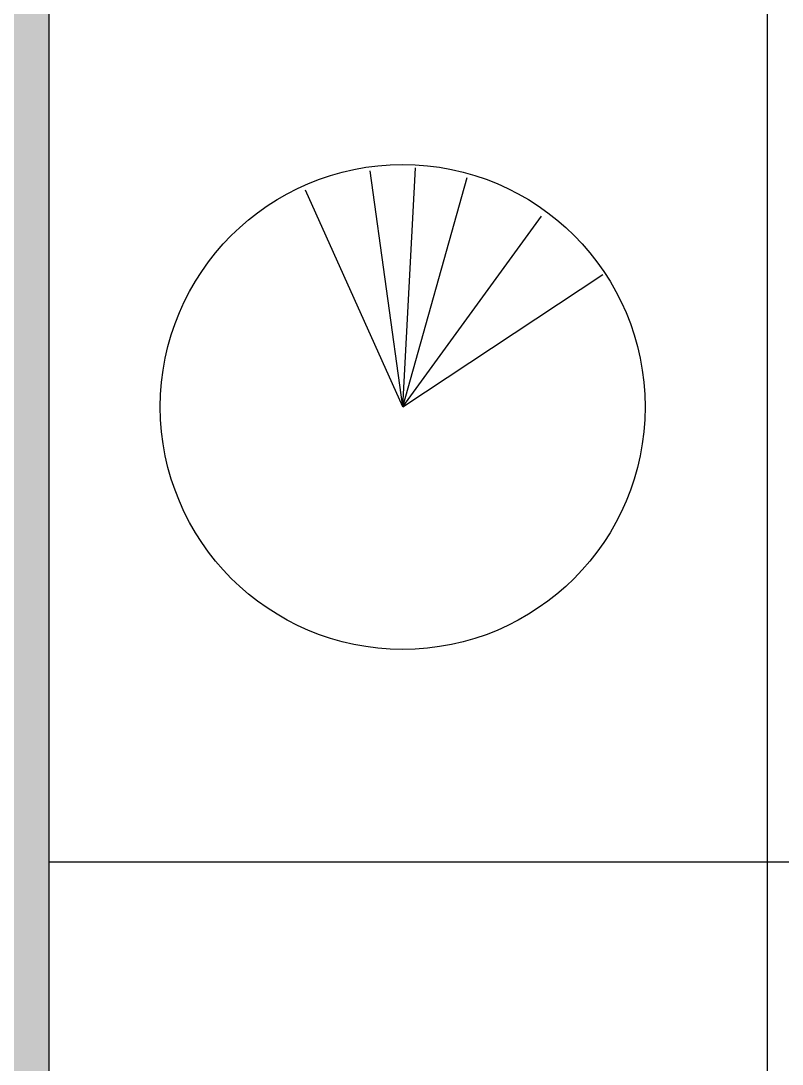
# Model space of a CAD drawing. Header units: inches. Extents: x 7658 to 73799, y 48 to 40262.
# Drawn here: x 11307 to 13482, y 19350 to 22331 of the extents above; entities that cross this region are included whole.
import ezdxf

# ---------------------------------------------------------------- set-up
doc = ezdxf.new("R2010")
doc.units = ezdxf.units.IN
doc.layers.add('www.cad-blocks.net', color=7, linetype='Continuous')

# ---------------------------------------------------------------- blocks, each defined once
blk = doc.blocks.new('A$C516926BB')
for p, q in [((0, 38.5194), (0, 0)), ((2.0521, 38.5194), (2.0521, 0)), ((0, 19.2339), (62.4121, 19.2339))]:
    blk.add_line(p, q)
blk = doc.blocks.new('format')
at = {"layer": 'www.cad-blocks.net', "true_color": 0x444444}
blk.add_hatch(color=250, dxfattribs=at).paths.add_polyline_path([(7657.7, 48.2), (11386.7, 48.2), (11386.7, 40261.7), (7657.7, 40261.7)])
at = {"layer": 'www.cad-blocks.net'}
blk.add_line((11386.7, 40261.7), (11386.7, 48.2), dxfattribs=at)
at = {"layer": 'www.cad-blocks.net', "color": 250, "true_color": 0x444444}
blk.add_line((11386.7, 40261.7), (11386.7, 48.2), dxfattribs=at)
at = {"layer": 'www.cad-blocks.net', "color": 155, "true_color": 0x546d8e}
blk.add_line((11386.7, 39213.8), (11386.7, 694.4), dxfattribs=at)

msp = doc.modelspace()

# ---------------------------------------------------------------- linework, layer by layer
for q in [(12434.1, 21911), (12304.5, 21902.4), (12582.1, 21883.3), (12119.8, 21846.9), (12794.9, 21772.4), (12969.8, 21606)]:
    msp.add_line((12397.9, 21227.7), q)
msp.add_ellipse((12397.9, 21227.7), major_axis=(-692.6, 0), ratio=1, start_param=3.141593413621018, end_param=9.424778720800603)

# ---------------------------------------------------------------- block references
msp.add_blockref('format', (0, 0))
at = {"layer": 'www.cad-blocks.net', "color": 155, "true_color": 0x546d8e, "xscale": 1000, "yscale": 1000, "zscale": 1000}
msp.add_blockref('A$C516926BB', (11386.7, 694.4), dxfattribs=at)

doc.saveas('drawing.dxf')
